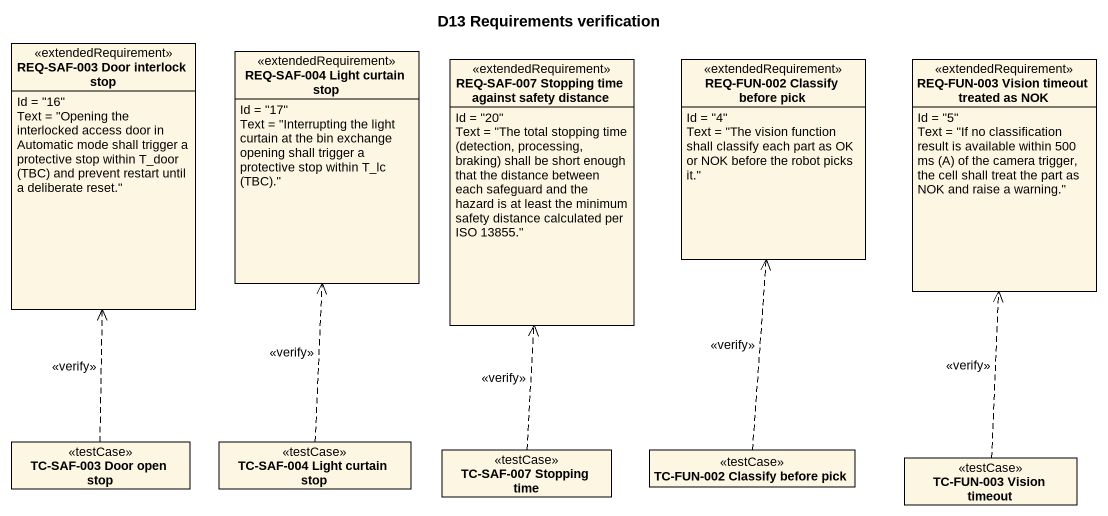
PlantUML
@startuml
title D13 Requirements verification
hide circle
hide empty members
class "REQ-SAF-003 Door interlock stop" as REQ_SAF_003_Door_interlock <<extendedRequirement>> {
  Id = "16"
  {field} Text = "Opening the interlocked access door in Automatic mode shall trigger a protective stop within T_door (TBC) and prevent restart until a deliberate reset."
}
class "REQ-SAF-004 Light curtain stop" as REQ_SAF_004_Light_curtain <<extendedRequirement>> {
  Id = "17"
  {field} Text = "Interrupting the light curtain at the bin exchange opening shall trigger a protective stop within T_lc (TBC)."
}
class "REQ-SAF-007 Stopping time against safety distance" as REQ_SAF_007_Stopping_time <<extendedRequirement>> {
  Id = "20"
  {field} Text = "The total stopping time (detection, processing, braking) shall be short enough that the distance between each safeguard and the hazard is at least the minimum safety distance calculated per ISO 13855."
}
class "REQ-FUN-002 Classify before pick" as REQ_FUN_002_Classify_before <<extendedRequirement>> {
  Id = "4"
  Text = "The vision function shall classify each part as OK or NOK before the robot picks it."
}
class "REQ-FUN-003 Vision timeout treated as NOK" as REQ_FUN_003_Vision_timeout <<extendedRequirement>> {
  Id = "5"
  {field} Text = "If no classification result is available within 500 ms (A) of the camera trigger, the cell shall treat the part as NOK and raise a warning."
}
class "TC-SAF-003 Door open stop" as TC_SAF_003_Door_open_stop <<testCase>>
class "TC-SAF-004 Light curtain stop" as TC_SAF_004_Light_curtain <<testCase>>
class "TC-SAF-007 Stopping time" as TC_SAF_007_Stopping_time <<testCase>>
class "TC-FUN-002 Classify before pick" as TC_FUN_002_Classify_before <<testCase>>
class "TC-FUN-003 Vision timeout" as TC_FUN_003_Vision_timeout <<testCase>>
TC_SAF_003_Door_open_stop .up.> REQ_SAF_003_Door_interlock : <<verify>>
TC_SAF_004_Light_curtain .up.> REQ_SAF_004_Light_curtain : <<verify>>
TC_SAF_007_Stopping_time .up.> REQ_SAF_007_Stopping_time : <<verify>>
TC_FUN_002_Classify_before .up.> REQ_FUN_002_Classify_before : <<verify>>
TC_FUN_003_Vision_timeout .up.> REQ_FUN_003_Vision_timeout : <<verify>>
@enduml
